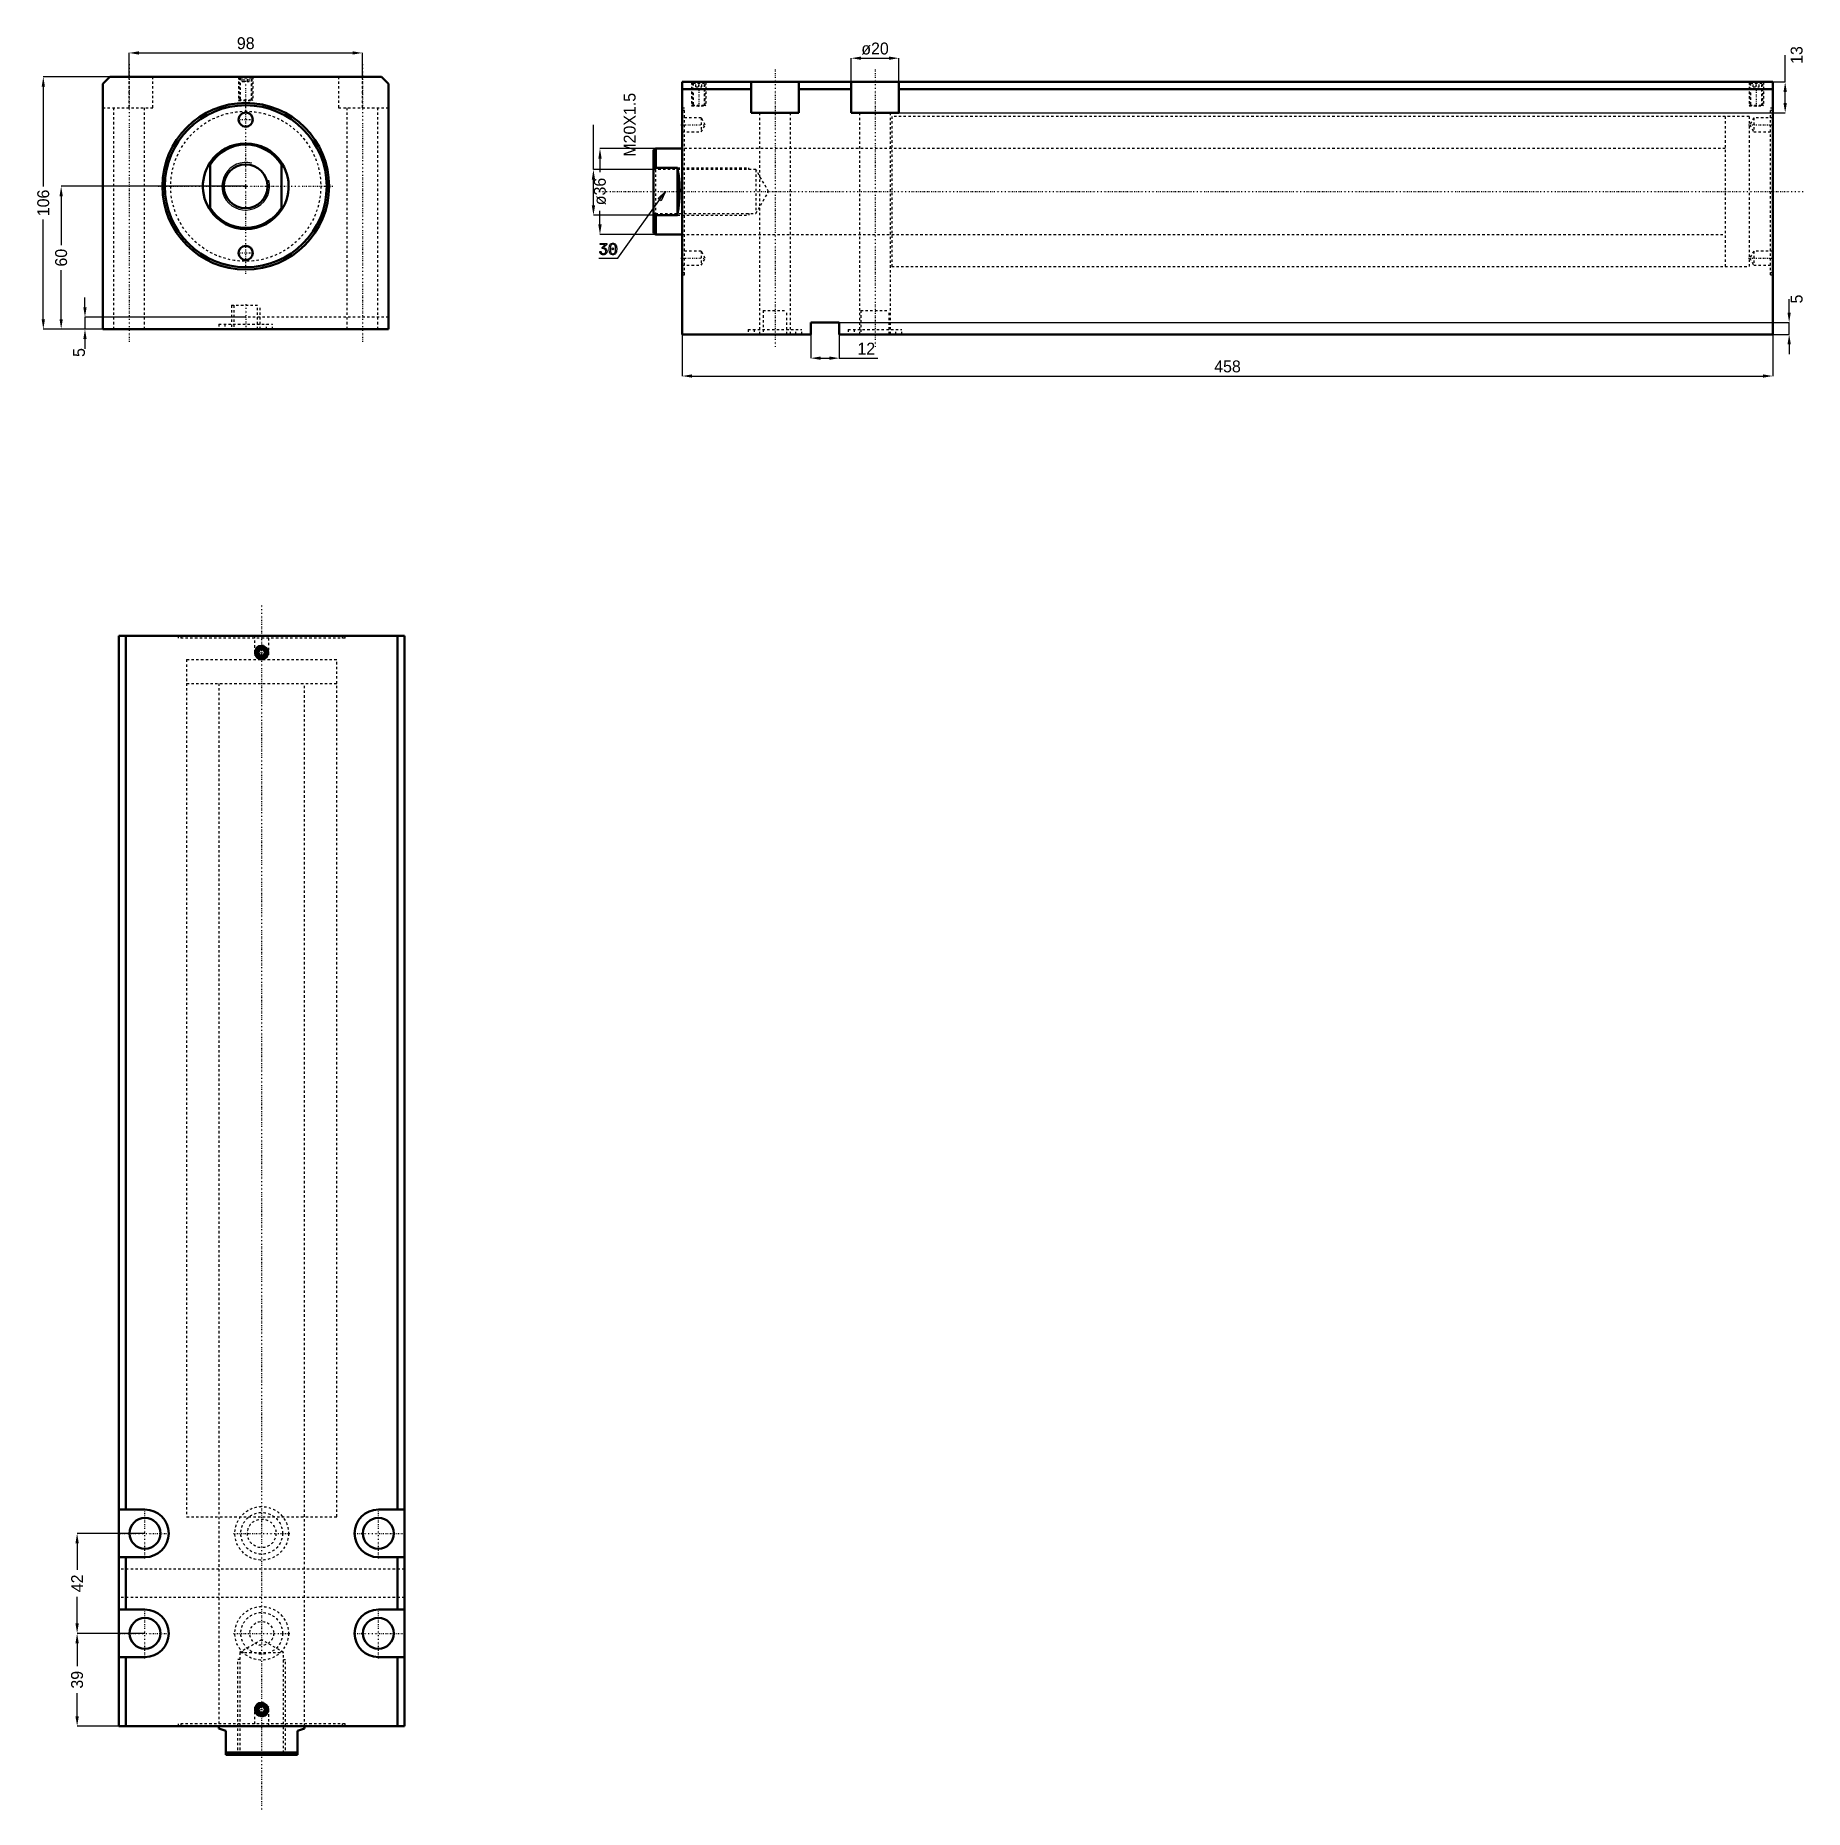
# Model space of a CAD drawing. Header units: millimetres. Extents: x -88 to 655, y -682 to 63.
import ezdxf

# ---------------------------------------------------------------- set-up
doc = ezdxf.new("R2010")
doc.units = ezdxf.units.MM
doc.linetypes.add('Center', pattern=[1.5, 0.45, -0.5, 0.05, -0.5])
doc.linetypes.add('Dashed', pattern=[2, 1, -1])
for name, color, linetype, lineweight in [('2d ConnectionPoints', 7, 'Continuous', 50), ('AM_0', 7, 'Continuous', 50), ('AM_5', 3, 'Continuous', 25), ('AM_7', 7, 'Center', 25), ('AM_9', 6, 'Dashed', 25)]:
    doc.layers.add(name, color=color, linetype=linetype, lineweight=lineweight)
doc.dimstyles.new('ISO-25', dxfattribs={"dimtxt": 2.5, "dimasz": 2.5, "dimexe": 1.25, "dimexo": 0.625, "dimtad": 1, "dimtxsty": 'Standard', "dimcen": 2.5, "dimadec": 0, "dimazin": 0, "dimtfac": 1, "dimtmove": 0, "dimatfit": 3, "dimfxl": 0, "dimarcsym": 0})

# ---------------------------------------------------------------- blocks, each defined once
blk = doc.blocks.new('1_JECX_MF_INLA_63_350_0_rod__0_in_JECX_MF_160_INLA_63_350_0__0')
at = {"layer": 'AM_0'}
for p, q in [((-15, -9.95), (-15, 9.95)), ((15, 9.95), (15, -9.95))]:
    blk.add_line(p, q, dxfattribs=at)
for points in [[(-15, 9.95), (-15.81, 8.6), (-16.5, 7.19), (-17.06, 5.73), (-17.5, 4.22), (-17.8, 2.68), (-17.97, 1.12), (-17.99, -0.45), (-17.89, -2.02), (-17.64, -3.57), (-17.26, -5.1), (-16.75, -6.58), (-16.12, -8.02), (-15.36, -9.39), (-15, -9.95)], [(15, -9.95), (15.81, -8.6), (16.5, -7.19), (17.06, -5.73), (17.5, -4.22), (17.8, -2.68), (17.97, -1.12), (17.99, 0.45), (17.89, 2.02), (17.64, 3.57), (17.26, 5.1), (16.75, 6.58), (16.12, 8.02), (15.36, 9.39), (15, 9.95)]]:
    blk.add_lwpolyline(points, dxfattribs=at)
blk.add_circle((0, 0), 9.19, dxfattribs=at)
for radius, start, end in [(18, 33.55731, 146.44269), (17.5, 31.00272, 148.99728), (17.5, 211.00272, 328.99728), (18, 213.55731, 326.44269)]:
    blk.add_arc((0, 0), radius, start, end, dxfattribs=at)
at = {"layer": 'AM_5'}
blk.add_arc((0, 0), 10, 75, 15, dxfattribs=at)
blk = doc.blocks.new('2_JECX_MF_EXLA_63_350_0_body__0_in_JECX_MF_160_INLA_63_350_0__0')
at = {"layer": 'AM_0'}
for p, q in [((-57, 46), (-60, 43)), ((57, 46), (-57, 46)), ((60, 43), (57, 46)), ((-60, 43), (-60, -60)), ((60, -60), (60, 43)), ((-60, -60), (60, -60))]:
    blk.add_line(p, q, dxfattribs=at)
for centre, radius in [((0, 0), 35), ((0, 0), 34), ((0, 28), 3), ((0, -28), 3)]:
    blk.add_circle(centre, radius, dxfattribs=at)
at = {"layer": 'AM_5', "linetype": 'Dashed'}
for p, q in [((-3, 46), (-3, 36)), ((3, 46), (3, 36))]:
    blk.add_line(p, q, dxfattribs=at)
at = {"layer": 'AM_7'}
for p, q in [((-49, 51.3), (-49, -65.3)), ((0, -36.75), (0, 46.5)), ((49, 51.3), (49, -65.3)), ((-3.15, 28), (3.15, 28)), ((-36.75, 0), (36.75, 0)), ((-3.15, -28), (3.15, -28)), ((0, -49.5), (0, -60.5))]:
    blk.add_line(p, q, dxfattribs=at)
at = {"layer": 'AM_9'}
for p, q in [((-49, 33), (-49, 46)), ((-39, 33), (-39, 46)), ((-3, 46), (-2.73, 45.73)), ((-2.73, 45.73), (-2.73, 36.27)), ((-2.73, 45.73), (2.73, 45.73)), ((-1.9, 46), (-2.4, 45.5)), ((-2.4, 45.5), (2.4, 45.5)), ((-2.4, 45.5), (-2.4, 36)), ((-1.44, 44), (-1.44, 46)), ((-0.72, 44), (-0.72, 46)), ((0.72, 44), (0.72, 46)), ((1.44, 44), (1.44, 46)), ((2.4, 45.5), (1.9, 46)), ((2.4, 36), (2.4, 45.5)), ((2.73, 45.73), (3, 46)), ((2.73, 36.27), (2.73, 45.73)), ((39, 46), (39, 33)), ((49, 33), (49, 46)), ((-1.44, 44), (1.44, 44)), ((-60, 33), (-39, 33)), ((-55.5, 33), (-55.5, -60)), ((-42.5, -60), (-42.5, 33)), ((-2.73, 36.27), (-3, 36)), ((-3, 36), (3, 36)), ((-2.73, 36.27), (2.73, 36.27)), ((3, 36), (2.73, 36.27)), ((39, 33), (60, 33)), ((42.5, 33), (42.5, -60)), ((55.5, -60), (55.5, 33)), ((-6, -50), (6, -50)), ((-6, -50), (-6, -60)), ((-5, -50), (-5, -60)), ((5, -60), (5, -50)), ((6, -60), (6, -50)), ((60, -55), (-60, -55)), ((-11.25, -57.9), (11.25, -57.9)), ((-11.25, -57.9), (-11.25, -60)), ((-8.75, -57.9), (-8.75, -60)), ((8.75, -60), (8.75, -57.9)), ((11.25, -60), (11.25, -57.9))]:
    blk.add_line(p, q, dxfattribs=at)
blk.add_circle((0, 0), 31.5, dxfattribs=at)
blk = doc.blocks.new('*D3')
at = {"layer": 'AM_5', "color": 0, "lineweight": -2}
for p, q in [((-49, 46), (-49, 56)), ((-44.83, 56), (44.83, 56)), ((49, 46), (49, 56))]:
    blk.add_line(p, q, dxfattribs=at)
at = {"layer": 'AM_5', "color": 0}
for points in [[(-44.83, 56.69), (-44.83, 55.31), (-49, 56)], [(44.83, 55.31), (44.83, 56.69), (49, 56)]]:
    blk.add_solid(points, dxfattribs=at)
at = {"layer": 'Defpoints', "color": 0}
for p in [(49, 56), (-49, 46), (49, 46)]:
    blk.add_point(p, dxfattribs=at)
at = {"layer": 'AM_5', "color": 0, "insert": (0, 60.05), "char_height": 5, "attachment_point": 5}
blk.add_mtext('98', dxfattribs=at)
blk = doc.blocks.new('*D4')
at = {"layer": 'AM_5', "color": 0, "lineweight": -2}
for p, q in [((-57, 46), (-85, 46)), ((-85, 41.83), (-85, -0.03)), ((-85, -55.83), (-85, -13.97)), ((-60, -60), (-85, -60))]:
    blk.add_line(p, q, dxfattribs=at)
at = {"layer": 'AM_5', "color": 0}
for points in [[(-84.31, 41.83), (-85.69, 41.83), (-85, 46)], [(-85.69, -55.83), (-84.31, -55.83), (-85, -60)]]:
    blk.add_solid(points, dxfattribs=at)
at = {"layer": 'Defpoints', "color": 0}
for p in [(-57, 46), (-85, -60), (-60, -60)]:
    blk.add_point(p, dxfattribs=at)
at = {"layer": 'AM_5', "color": 0, "insert": (-85, -7), "char_height": 5, "attachment_point": 5, "rotation": 90}
blk.add_mtext('106', dxfattribs=at)
blk = doc.blocks.new('*D5')
at = {"layer": 'AM_5', "color": 0, "lineweight": -2}
for p, q in [((0, 0), (-77.5, 0)), ((-77.5, -4.17), (-77.5, -24.69)), ((-77.5, -55.83), (-77.5, -35.31)), ((-60, -60), (-77.5, -60))]:
    blk.add_line(p, q, dxfattribs=at)
at = {"layer": 'AM_5', "color": 0}
for points in [[(-76.81, -4.17), (-78.19, -4.17), (-77.5, 0)], [(-78.19, -55.83), (-76.81, -55.83), (-77.5, -60)]]:
    blk.add_solid(points, dxfattribs=at)
at = {"layer": 'Defpoints', "color": 0}
for p in [(0, 0), (-77.5, -60), (-60, -60)]:
    blk.add_point(p, dxfattribs=at)
at = {"layer": 'AM_5', "color": 0, "insert": (-77.5, -30), "char_height": 5, "attachment_point": 5, "rotation": 90}
blk.add_mtext('60', dxfattribs=at)
blk = doc.blocks.new('*D6')
at = {"layer": 'AM_5', "color": 0, "lineweight": -2}
for p, q in [((-67.5, -50.83), (-67.5, -46.67)), ((0, -55), (-67.5, -55)), ((-67.5, -55), (-67.5, -60)), ((-60, -60), (-67.5, -60)), ((-67.5, -64.17), (-67.5, -68.33))]:
    blk.add_line(p, q, dxfattribs=at)
at = {"layer": 'AM_5', "color": 0}
for points in [[(-68.19, -50.83), (-66.81, -50.83), (-67.5, -55)], [(-66.81, -64.17), (-68.19, -64.17), (-67.5, -60)]]:
    blk.add_solid(points, dxfattribs=at)
at = {"layer": 'Defpoints', "color": 0}
for p in [(0, -55), (-67.5, -60), (-60, -60)]:
    blk.add_point(p, dxfattribs=at)
at = {"layer": 'AM_5', "color": 0, "insert": (-70, -69.83), "char_height": 5, "attachment_point": 5, "rotation": 90}
blk.add_mtext('5', dxfattribs=at)
blk = doc.blocks.new('1_JECX_MF_INLA_63_350_0_rod__0_in_JECX_MF_160_INLA_63_350_0__4')
at = {"layer": 'AM_0'}
for p, q in [((-18, 0), (-18, -1.03)), ((18, -1.03), (18, 0)), ((-15, -2), (-18, -1.03)), ((-15, -12), (-15, -2)), ((18, -1.03), (15, -2)), ((15, -2), (15, -12)), ((-15, -11), (15, -11)), ((-15, -12), (15, -12))]:
    blk.add_line(p, q, dxfattribs=at)
at = {"layer": 'AM_5', "linetype": 'Dashed'}
for p, q in [((-10, -12), (-10, 28)), ((-9.19, 28), (-10, 28)), ((9.19, 28), (10, 28)), ((10, -12), (10, 28))]:
    blk.add_line(p, q, dxfattribs=at)
at = {"layer": 'AM_7'}
blk.add_line((0, -35), (0, 471), dxfattribs=at)
at = {"layer": 'AM_9'}
for p, q in [((-31.5, 448), (31.5, 448)), ((-31.5, 448), (-31.5, 438)), ((31.5, 438), (31.5, 448)), ((-31.5, 438), (31.5, 438)), ((-18, 438), (-18, 0)), ((18, 0), (18, 438)), ((0, 36.3), (-9.19, 31)), ((-9.19, 31), (9.19, 31)), ((-9.19, 31), (-9.19, -11.19)), ((9.19, 31), (0, 36.3)), ((9.19, -11.19), (9.19, 31)), ((-9.19, -11.19), (-10, -12)), ((-9.19, -11.19), (9.19, -11.19)), ((10, -12), (9.19, -11.19))]:
    blk.add_line(p, q, dxfattribs=at)
blk = doc.blocks.new('2_JECX_MF_EXLA_63_350_0_body__0_in_JECX_MF_160_INLA_63_350_0__4')
at = {"layer": 'AM_0'}
for p, q in [((60, 458), (-60, 458)), ((-60, 458), (-60, 0)), ((-57, 458), (-57, 91)), ((57, 458), (57, 91)), ((60, 458), (60, 0)), ((-0.72, 452.25), (-1.44, 451)), ((-1.44, 451), (-0.72, 449.75)), ((0.72, 452.25), (-0.72, 452.25)), ((-0.72, 449.75), (0.72, 449.75)), ((1.44, 451), (0.72, 452.25)), ((0.72, 449.75), (1.44, 451)), ((-49, 91), (-60, 91)), ((60, 91), (49, 91)), ((-60, 71), (-49, 71)), ((-57, 71), (-57, 49)), ((49, 71), (60, 71)), ((57, 71), (57, 49)), ((-49, 49), (-60, 49)), ((60, 49), (49, 49)), ((-60, 29), (-49, 29)), ((-57, 29), (-57, 0)), ((49, 29), (60, 29)), ((57, 29), (57, 0)), ((-0.72, 8.25), (-1.44, 7)), ((0.72, 8.25), (-0.72, 8.25)), ((1.44, 7), (0.72, 8.25)), ((60, 0), (-60, 0)), ((-1.44, 7), (-0.72, 5.75)), ((-0.72, 5.75), (0.72, 5.75)), ((0.72, 5.75), (1.44, 7))]:
    blk.add_line(p, q, dxfattribs=at)
for centre, radius in [((0, 451), 2.73), ((0, 451), 2.4), ((0, 451), 1.9), ((-49, 81), 6.5), ((49, 81), 6.5), ((-49, 39), 6.5), ((49, 39), 6.5), ((0, 7), 2.73), ((0, 7), 2.4), ((0, 7), 1.9)]:
    blk.add_circle(centre, radius, dxfattribs=at)
for centre, start, end in [((-49, 81), 270, 90), ((49, 81), 90, 270), ((-49, 39), 270, 90), ((49, 39), 90, 270)]:
    blk.add_arc(centre, 10, start, end, dxfattribs=at)
at = {"layer": 'AM_5'}
for centre in [(0, 451), (0, 7)]:
    blk.add_arc(centre, 3, 75, 15, dxfattribs=at)
at = {"layer": 'AM_7'}
for p, q in [((-3.15, 451), (3.15, 451)), ((-49, 70.5), (-49, 91.5)), ((49, 70.5), (49, 91.5)), ((-59.5, 81), (-38.5, 81)), ((-11.81, 81), (11.81, 81)), ((38.5, 81), (59.5, 81)), ((-49, 28.5), (-49, 49.5)), ((49, 28.5), (49, 49.5)), ((-59.5, 39), (-38.5, 39)), ((-11.81, 39), (11.81, 39)), ((38.5, 39), (59.5, 39)), ((-3.15, 7), (3.15, 7))]:
    blk.add_line(p, q, dxfattribs=at)
at = {"layer": 'AM_9'}
for p, q in [((-35, 458), (-35, 457)), ((35, 457), (-35, 457)), ((-34, 458), (-34, 457)), ((-3, 458), (-3, 450)), ((3, 450), (3, 458)), ((34, 457), (34, 458)), ((35, 457), (35, 458)), ((-31.5, 448), (31.5, 448)), ((-31.5, 448), (-31.5, 88)), ((-3, 450), (0, 448.27)), ((-3, 450), (3, 450)), ((0, 448.27), (3, 450)), ((31.5, 88), (31.5, 448)), ((-31.5, 88), (31.5, 88)), ((-18, 88), (-18, 0)), ((18, 0), (18, 88)), ((60, 66), (-60, 66)), ((60, 54), (-60, 54)), ((0, 9.73), (-3, 8)), ((-3, 8), (3, 8)), ((-3, 8), (-3, 0)), ((3, 8), (0, 9.73)), ((3, 0), (3, 8)), ((35, 1), (-35, 1)), ((-35, 1), (-35, 0)), ((-34, 1), (-34, 0)), ((34, 0), (34, 1)), ((35, 0), (35, 1))]:
    blk.add_line(p, q, dxfattribs=at)
for centre, radius in [((0, 81), 11.25), ((0, 81), 8.75), ((0, 81), 6), ((0, 39), 11.25), ((0, 39), 8.75), ((0, 39), 5)]:
    blk.add_circle(centre, radius, dxfattribs=at)
blk = doc.blocks.new('*D12')
at = {"layer": 'AM_5', "color": 0, "lineweight": -2}
for p, q in [((-42.3, -565.82), (-70.8, -565.82)), ((-70.8, -569.99), (-70.8, -581.15)), ((-70.8, -603.65), (-70.8, -592.49)), ((-42.3, -607.82), (-70.8, -607.82))]:
    blk.add_line(p, q, dxfattribs=at)
at = {"layer": 'AM_5', "color": 0}
for points in [[(-71.5, -569.99), (-70.11, -569.99), (-70.8, -565.82)], [(-71.5, -603.65), (-70.11, -603.65), (-70.8, -607.82)]]:
    blk.add_solid(points, dxfattribs=at)
at = {"layer": 'Defpoints', "color": 0}
for p in [(-70.8, -565.82), (-42.3, -565.82), (-42.3, -607.82)]:
    blk.add_point(p, dxfattribs=at)
at = {"layer": 'AM_5', "color": 0, "insert": (-70.8, -586.82), "char_height": 5, "attachment_point": 5, "rotation": 90}
blk.add_mtext('42', dxfattribs=at)
blk = doc.blocks.new('*D13')
at = {"layer": 'AM_5', "color": 0, "lineweight": -2}
for p, q in [((-42.3, -607.82), (-70.8, -607.82)), ((-70.8, -611.99), (-70.8, -621.65)), ((-70.8, -642.65), (-70.8, -632.99)), ((-53.3, -646.82), (-70.8, -646.82))]:
    blk.add_line(p, q, dxfattribs=at)
at = {"layer": 'AM_5', "color": 0}
for points in [[(-71.5, -611.99), (-70.11, -611.99), (-70.8, -607.82)], [(-71.5, -642.65), (-70.11, -642.65), (-70.8, -646.82)]]:
    blk.add_solid(points, dxfattribs=at)
at = {"layer": 'Defpoints', "color": 0}
for p in [(-42.3, -607.82), (-70.8, -646.82), (-53.3, -646.82)]:
    blk.add_point(p, dxfattribs=at)
at = {"layer": 'AM_5', "color": 0, "insert": (-70.8, -627.32), "char_height": 5, "attachment_point": 5, "rotation": 90}
blk.add_mtext('39', dxfattribs=at)
blk = doc.blocks.new('1_JECX_MF_INLA_63_350_0_rod__0_in_JECX_MF_160_INLA_63_350_0__2')
at = {"layer": 'AM_0'}
for p, q in [((-11, 18), (-12, 17.5)), ((-12, 17.5), (-12, -17.5)), ((0, 18), (-11, 18)), ((-11, 18), (-11, 9.95)), ((-11, 9.95), (-12, 9.01)), ((-2, 9.95), (-11, 9.95)), ((-2, 9.95), (-2, -9.95)), ((-12, -9.01), (-11, -9.95)), ((-11, -9.95), (-2, -9.95)), ((-11, -9.95), (-11, -18)), ((-12, -17.5), (-11, -18)), ((-11, -18), (0, -18))]:
    blk.add_line(p, q, dxfattribs=at)
blk.add_lwpolyline([(-2, -9.95), (-1.74, -8.6), (-1.51, -7.19), (-1.33, -5.73), (-1.19, -4.22), (-1.09, -2.68), (-1.04, -1.12), (-1.03, 0.45), (-1.06, 2.02), (-1.14, 3.57), (-1.26, 5.1), (-1.43, 6.58), (-1.64, 8.02), (-1.88, 9.39), (-2, 9.95)], dxfattribs=at)
at = {"layer": 'AM_5', "linetype": 'Dashed'}
for p, q in [((-12, 10), (28, 10)), ((28, 9.19), (28, 10)), ((-12, -10), (28, -10)), ((28, -9.19), (28, -10))]:
    blk.add_line(p, q, dxfattribs=at)
at = {"layer": 'AM_7'}
blk.add_line((-35, 0), (471, 0), dxfattribs=at)
at = {"layer": 'AM_9'}
for p, q in [((448, 31.5), (438, 31.5)), ((438, 31.5), (438, -31.5)), ((448, 31.5), (448, -31.5)), ((438, 18), (0, 18)), ((-11.19, 9.19), (-12, 10)), ((31, 9.19), (-11.19, 9.19)), ((-11.19, 9.19), (-11.19, -9.19)), ((36.3, 0), (31, 9.19)), ((31, 9.19), (31, -9.19)), ((31, -9.19), (36.3, 0)), ((-12, -10), (-11.19, -9.19)), ((-11.19, -9.19), (31, -9.19)), ((0, -18), (438, -18)), ((438, -31.5), (448, -31.5))]:
    blk.add_line(p, q, dxfattribs=at)
blk = doc.blocks.new('2_JECX_MF_EXLA_63_350_0_body__0_in_JECX_MF_160_INLA_63_350_0__2')
at = {"layer": 'AM_0'}
for p, q in [((0, -60), (0, 46)), ((458, 46), (0, 46)), ((29, 33), (29, 46)), ((49, 33), (49, 46)), ((71, 33), (71, 46)), ((91, 33), (91, 46)), ((458, -60), (458, 46)), ((29, 43), (0, 43)), ((71, 43), (49, 43)), ((458, 43), (91, 43)), ((29, 33), (49, 33)), ((71, 33), (91, 33)), ((66, -55), (54, -55)), ((54, -55), (54, -60)), ((66, -60), (66, -55)), ((54, -60), (0, -60)), ((458, -60), (66, -60))]:
    blk.add_line(p, q, dxfattribs=at)
at = {"layer": 'AM_5', "linetype": 'Dashed'}
for p, q in [((4, 46), (4, 36)), ((10, 46), (10, 36)), ((448, 46), (448, 36)), ((454, 46), (454, 36))]:
    blk.add_line(p, q, dxfattribs=at)
at = {"layer": 'AM_7'}
for p, q in [((7, 46.5), (7, 35.5)), ((39, 51.3), (39, -65.3)), ((81, 51.3), (81, -65.3)), ((451, 46.5), (451, 35.5)), ((-0.49, 28), (10.22, 28)), ((447.78, 28), (458.49, 28)), ((-0.49, -28), (10.22, -28)), ((447.78, -28), (458.49, -28))]:
    blk.add_line(p, q, dxfattribs=at)
at = {"layer": 'AM_9'}
for p, q in [((4, 46), (4.27, 45.73)), ((4.27, 45.73), (4.27, 36.27)), ((4.27, 45.73), (9.73, 45.73)), ((5.1, 46), (4.6, 45.5)), ((4.6, 45.5), (9.4, 45.5)), ((4.6, 45.5), (4.6, 36)), ((5.75, 44), (5.75, 46)), ((7, 44), (7, 46)), ((8.25, 44), (8.25, 46)), ((9.4, 45.5), (8.9, 46)), ((9.4, 36), (9.4, 45.5)), ((9.73, 45.73), (10, 46)), ((9.73, 36.27), (9.73, 45.73)), ((448, 46), (448.27, 45.73)), ((448.27, 45.73), (448.27, 36.27)), ((448.27, 45.73), (453.73, 45.73)), ((449.1, 46), (448.6, 45.5)), ((448.6, 45.5), (453.4, 45.5)), ((448.6, 45.5), (448.6, 36)), ((449.75, 44), (449.75, 46)), ((451, 44), (451, 46)), ((452.25, 44), (452.25, 46)), ((453.4, 45.5), (452.9, 46)), ((453.4, 36), (453.4, 45.5)), ((453.73, 45.73), (454, 46)), ((453.73, 36.27), (453.73, 45.73)), ((5.75, 44), (8.25, 44)), ((449.75, 44), (452.25, 44)), ((1, 35), (0, 35)), ((1, 34), (0, 34)), ((8, 31), (0, 31)), ((1, -35), (1, 35)), ((4.27, 36.27), (4, 36)), ((4, 36), (10, 36)), ((4.27, 36.27), (9.73, 36.27)), ((9.73, 28), (8, 31)), ((8, 31), (8, 25)), ((10, 36), (9.73, 36.27)), ((32.5, 33), (32.5, -60)), ((45.5, -60), (45.5, 33)), ((74.5, 33), (74.5, -60)), ((87.5, -60), (87.5, 33)), ((448, 31.5), (88, 31.5)), ((88, 31.5), (88, -31.5)), ((448.27, 36.27), (448, 36)), ((448, 36), (454, 36)), ((448, 31.5), (448, -31.5)), ((448.27, 36.27), (453.73, 36.27)), ((450, 31), (448.27, 28)), ((458, 31), (450, 31)), ((450, 31), (450, 25)), ((454, 36), (453.73, 36.27)), ((457, -35), (457, 35)), ((458, 35), (457, 35)), ((458, 34), (457, 34)), ((0, 25), (8, 25)), ((8, 25), (9.73, 28)), ((448.27, 28), (450, 25)), ((450, 25), (458, 25)), ((88, 18), (0, 18)), ((0, -18), (88, -18)), ((8, -25), (0, -25)), ((9.73, -28), (8, -25)), ((8, -25), (8, -31)), ((8, -31), (9.73, -28)), ((450, -25), (448.27, -28)), ((448.27, -28), (450, -31)), ((458, -25), (450, -25)), ((450, -25), (450, -31)), ((0, -31), (8, -31)), ((0, -34), (1, -34)), ((0, -35), (1, -35)), ((88, -31.5), (448, -31.5)), ((450, -31), (458, -31)), ((457, -34), (458, -34)), ((457, -35), (458, -35)), ((34, -50), (44, -50)), ((34, -50), (34, -60)), ((44, -60), (44, -50)), ((75, -50), (87, -50)), ((75, -50), (75, -60)), ((87, -60), (87, -50)), ((27.75, -57.9), (50.25, -57.9)), ((27.75, -57.9), (27.75, -60)), ((30.25, -57.9), (30.25, -60)), ((47.75, -60), (47.75, -57.9)), ((50.25, -60), (50.25, -57.9)), ((69.75, -57.9), (92.25, -57.9)), ((69.75, -57.9), (69.75, -60)), ((72.25, -57.9), (72.25, -60)), ((89.75, -60), (89.75, -57.9)), ((92.25, -60), (92.25, -57.9))]:
    blk.add_line(p, q, dxfattribs=at)
blk = doc.blocks.new('*D24')
at = {"layer": 'AM_5', "color": 0, "lineweight": -2}
for p, q in [((254.24, 43.8), (254.24, 53.8)), ((258.41, 53.8), (270.07, 53.8)), ((274.24, 43.8), (274.24, 53.8))]:
    blk.add_line(p, q, dxfattribs=at)
at = {"layer": 'AM_5', "color": 0}
for points in [[(258.41, 54.49), (258.41, 53.1), (254.24, 53.8)], [(270.07, 54.49), (270.07, 53.1), (274.24, 53.8)]]:
    blk.add_solid(points, dxfattribs=at)
at = {"layer": 'Defpoints', "color": 0}
for p in [(274.24, 53.8), (254.24, 43.8), (274.24, 43.8)]:
    blk.add_point(p, dxfattribs=at)
at = {"layer": 'AM_5', "color": 0, "insert": (264.24, 57.8), "char_height": 5, "attachment_point": 5}
blk.add_mtext('ø20', dxfattribs=at)
blk = doc.blocks.new('*D25')
at = {"layer": 'AM_5', "color": 0, "lineweight": -2}
for p, q in [((646.41, 43.8), (646.41, 55.13)), ((274.24, 43.8), (646.41, 43.8)), ((646.41, 34.96), (646.41, 39.63)), ((274.24, 30.8), (646.41, 30.8))]:
    blk.add_line(p, q, dxfattribs=at)
at = {"layer": 'AM_5', "color": 0}
for points in [[(645.71, 39.63), (647.1, 39.63), (646.41, 43.8)], [(645.71, 34.96), (647.1, 34.96), (646.41, 30.8)]]:
    blk.add_solid(points, dxfattribs=at)
at = {"layer": 'Defpoints', "color": 0}
for p in [(274.24, 43.8), (646.41, 43.8), (274.24, 30.8)]:
    blk.add_point(p, dxfattribs=at)
at = {"layer": 'AM_5', "color": 0, "insert": (651.24, 55.13), "char_height": 5, "attachment_point": 5, "rotation": 90}
blk.add_mtext('13', dxfattribs=at)
blk = doc.blocks.new('*D26')
at = {"layer": 'AM_5', "color": 0, "lineweight": -2}
for p, q in [((183.24, -62.2), (183.24, -79.7)), ((641.24, -62.2), (641.24, -79.7)), ((187.41, -79.7), (637.07, -79.7))]:
    blk.add_line(p, q, dxfattribs=at)
at = {"layer": 'AM_5', "color": 0}
for points in [[(187.41, -79.01), (187.41, -80.4), (183.24, -79.7)], [(637.07, -79.01), (637.07, -80.4), (641.24, -79.7)]]:
    blk.add_solid(points, dxfattribs=at)
at = {"layer": 'Defpoints', "color": 0}
for p in [(183.24, -62.2), (641.24, -62.2), (641.24, -79.7)]:
    blk.add_point(p, dxfattribs=at)
at = {"layer": 'AM_5', "color": 0, "insert": (412.24, -75.7), "char_height": 5, "attachment_point": 5}
blk.add_mtext('458', dxfattribs=at)
blk = doc.blocks.new('*D27')
at = {"layer": 'AM_5', "color": 0, "lineweight": -2}
for p, q in [((172.24, 15.8), (148.74, 15.8)), ((148.74, 11.63), (148.74, 5.96)), ((148.74, -16.04), (148.74, -10.37)), ((172.24, -20.2), (148.74, -20.2))]:
    blk.add_line(p, q, dxfattribs=at)
at = {"layer": 'AM_5', "color": 0}
for points in [[(148.05, 11.63), (149.44, 11.63), (148.74, 15.8)], [(148.05, -16.04), (149.44, -16.04), (148.74, -20.2)]]:
    blk.add_solid(points, dxfattribs=at)
at = {"layer": 'Defpoints', "color": 0}
for p in [(148.74, 15.8), (172.24, 15.8), (172.24, -20.2)]:
    blk.add_point(p, dxfattribs=at)
at = {"layer": 'AM_5', "color": 0, "insert": (148.74, -2.2), "char_height": 5, "attachment_point": 5, "rotation": 90}
blk.add_mtext('ø36', dxfattribs=at)
blk = doc.blocks.new('*D28')
at = {"layer": 'AM_5', "color": 0, "lineweight": -2}
for p, q in [((237.24, -57.2), (237.24, -72.2)), ((249.24, -62.2), (249.24, -72.2)), ((241.41, -72.2), (245.07, -72.2)), ((249.24, -72.2), (265.41, -72.2))]:
    blk.add_line(p, q, dxfattribs=at)
at = {"layer": 'AM_5', "color": 0}
for points in [[(241.41, -71.51), (241.41, -72.9), (237.24, -72.2)], [(245.07, -71.51), (245.07, -72.9), (249.24, -72.2)]]:
    blk.add_solid(points, dxfattribs=at)
at = {"layer": 'Defpoints', "color": 0}
for p in [(237.24, -57.2), (249.24, -62.2), (249.24, -72.2)]:
    blk.add_point(p, dxfattribs=at)
at = {"layer": 'AM_5', "color": 0, "insert": (260.57, -68.2), "char_height": 5, "attachment_point": 5}
blk.add_mtext('12', dxfattribs=at)
blk = doc.blocks.new('*D29')
at = {"layer": 'AM_5', "color": 0, "lineweight": -2}
for p, q in [((648.07, -53.04), (648.07, -47.37)), ((237.24, -57.2), (648.07, -57.2)), ((648.07, -62.2), (648.07, -57.2)), ((249.24, -62.2), (648.07, -62.2)), ((648.07, -66.37), (648.07, -70.54))]:
    blk.add_line(p, q, dxfattribs=at)
at = {"layer": 'AM_5', "color": 0}
for points in [[(647.38, -53.04), (648.77, -53.04), (648.07, -57.2)], [(647.38, -66.37), (648.77, -66.37), (648.07, -62.2)]]:
    blk.add_solid(points, dxfattribs=at)
at = {"layer": 'Defpoints', "color": 0}
for p in [(237.24, -57.2), (249.24, -62.2), (648.07, -62.2)]:
    blk.add_point(p, dxfattribs=at)
at = {"layer": 'AM_5', "color": 0, "insert": (651.24, -47.37), "char_height": 5, "attachment_point": 5, "rotation": 90}
blk.add_mtext('5', dxfattribs=at)
blk = doc.blocks.new('*D30')
at = {"layer": 'AM_5', "color": 0, "lineweight": -2}
for p, q in [((145.99, 6.99), (145.99, 25.82)), ((172.05, 6.99), (145.99, 6.99)), ((145.99, -8.04), (145.99, 2.82)), ((171.24, -12.2), (145.99, -12.2))]:
    blk.add_line(p, q, dxfattribs=at)
at = {"layer": 'AM_5', "color": 0}
for points in [[(145.3, 2.82), (146.69, 2.82), (145.99, 6.99)], [(145.3, -8.04), (146.69, -8.04), (145.99, -12.2)]]:
    blk.add_solid(points, dxfattribs=at)
at = {"layer": 'Defpoints', "color": 0}
for p in [(172.05, 6.99), (145.99, -12.2), (171.24, -12.2)]:
    blk.add_point(p, dxfattribs=at)
at = {"layer": 'AM_5', "color": 0, "insert": (161.24, 25.82), "char_height": 5, "attachment_point": 5, "rotation": 90}
blk.add_mtext('M20X1.5', dxfattribs=at)

msp = doc.modelspace()

# ---------------------------------------------------------------- linework, layer by layer
at = {"layer": '2d ConnectionPoints'}
for p in [(0, 0), (183.241, -2.202), (6.695, -646.819)]:
    msp.add_point(p, dxfattribs=at)
at = {"layer": 'AM_5'}
for p, q in [((156.241, -30.202), (176.241, -2.202)), ((148.241, -30.202), (156.241, -30.202))]:
    msp.add_line(p, q, dxfattribs=at)
for points in [[(176.241, -2.202), (174.497, -6.077), (173.141, -5.108), (176.241, -2.202)], [(149.173, -27.395), (149.173, -27.395), (149.179, -27.506), (149.208, -27.66), (149.208, -27.66), (149.262, -27.802), (149.312, -27.889), (149.312, -27.889), (149.37, -27.97), (149.473, -28.076), (149.473, -28.076), (149.592, -28.165), (149.68, -28.214), (149.68, -28.214), (149.774, -28.255), (149.919, -28.3), (149.919, -28.3), (150.07, -28.324), (150.174, -28.328), (150.174, -28.328), (150.285, -28.324), (150.445, -28.299), (150.445, -28.299), (150.599, -28.254), (150.698, -28.213), (150.698, -28.213), (150.791, -28.163), (150.917, -28.073), (150.917, -28.073), (151.025, -27.966), (151.088, -27.885), (151.088, -27.885), (151.14, -27.797), (151.197, -27.656), (151.197, -27.656), (151.228, -27.503), (151.234, -27.395), (151.234, -27.395), (151.226, -27.242), (151.183, -27.029), (151.183, -27.029), (151.103, -26.839), (151.029, -26.724), (151.029, -26.724), (150.941, -26.62), (150.787, -26.484), (150.787, -26.484), (150.605, -26.372), (150.469, -26.312), (150.469, -26.312), (150.322, -26.262), (150.089, -26.208), (150.089, -26.208), (149.838, -26.179), (149.661, -26.173), (149.661, -25.718), (150.98, -24.425), (148.777, -24.425), (148.777, -23.989), (151.598, -23.989), (151.598, -24.444), (150.249, -25.777), (150.249, -25.777), (150.543, -25.845), (150.918, -25.992), (150.918, -25.992), (151.213, -26.193), (151.366, -26.357), (151.366, -26.357), (151.487, -26.539), (151.618, -26.837), (151.618, -26.837), (151.688, -27.162), (151.702, -27.395), (151.702, -27.395), (151.693, -27.564), (151.645, -27.798), (151.645, -27.798), (151.556, -28.011), (151.474, -28.141), (151.474, -28.141), (151.378, -28.261), (151.214, -28.416), (151.214, -28.416), (151.026, -28.544), (150.888, -28.614), (150.888, -28.614), (150.743, -28.671), (150.52, -28.734), (150.52, -28.734), (150.291, -28.767), (150.135, -28.773), (150.135, -28.773), (149.984, -28.767), (149.764, -28.734), (149.764, -28.734), (149.554, -28.673), (149.419, -28.616), (149.419, -28.616), (149.291, -28.547), (149.118, -28.42), (149.118, -28.42), (148.969, -28.265), (148.883, -28.146), (148.883, -28.146), (148.809, -28.016), (148.73, -27.802), (148.73, -27.802), (148.688, -27.566), (148.679, -27.395), (149.173, -27.395)], [(154.187, -28.767), (154.187, -28.767), (153.942, -28.755), (153.619, -28.692), (153.619, -28.692), (153.351, -28.576), (153.203, -28.468), (153.203, -28.468), (153.075, -28.339), (152.917, -28.113), (152.917, -28.113), (152.799, -27.847), (152.743, -27.647), (152.743, -27.647), (152.7, -27.428), (152.654, -27.057), (152.654, -27.057), (152.629, -26.637), (152.624, -26.329), (152.624, -26.329), (152.629, -26.029), (152.654, -25.618), (152.654, -25.618), (152.701, -25.253), (152.744, -25.036), (152.744, -25.036), (152.801, -24.838), (152.92, -24.574), (152.92, -24.574), (153.079, -24.349), (153.208, -24.222), (153.208, -24.222), (153.356, -24.115), (153.624, -23.999), (153.624, -23.999), (153.944, -23.936), (154.187, -23.924), (154.187, -23.924), (154.432, -23.936), (154.753, -23.999), (154.753, -23.999), (155.021, -24.115), (155.171, -24.222), (155.171, -24.222), (155.299, -24.349), (155.458, -24.574), (155.458, -24.574), (155.578, -24.837), (155.635, -25.034), (155.635, -25.034), (155.679, -25.251), (155.727, -25.616), (155.727, -25.616), (155.752, -26.028), (155.757, -26.329), (155.757, -26.329), (155.752, -26.632), (155.725, -27.048), (155.725, -27.048), (155.676, -27.418), (155.63, -27.639), (155.63, -27.639), (155.571, -27.841), (155.449, -28.109), (155.449, -28.109), (155.288, -28.337), (155.159, -28.466), (155.159, -28.466), (155.01, -28.574), (154.744, -28.692), (154.744, -28.692), (154.427, -28.755), (154.187, -28.767)], [(154.187, -28.338), (154.187, -28.338), (154.359, -28.327), (154.584, -28.273), (154.584, -28.273), (154.773, -28.171), (154.878, -28.078), (154.878, -28.078), (154.969, -27.967), (155.08, -27.775), (155.08, -27.775), (155.164, -27.552), (155.203, -27.386), (155.203, -27.386), (155.233, -27.205), (155.265, -26.905), (155.265, -26.905), (155.283, -26.571), (155.286, -26.329), (155.286, -26.329), (155.283, -26.073), (155.268, -25.727), (155.268, -25.727), (155.239, -25.427), (155.213, -25.252), (155.213, -25.252), (155.177, -25.094), (155.098, -24.884), (155.098, -24.884), (154.99, -24.703), (154.901, -24.6), (154.901, -24.6), (154.796, -24.514), (154.603, -24.42), (154.603, -24.42), (154.368, -24.37), (154.187, -24.36), (154.187, -24.36), (154.008, -24.37), (153.775, -24.42), (153.775, -24.42), (153.583, -24.514), (153.479, -24.6), (153.479, -24.6), (153.391, -24.703), (153.283, -24.884), (153.283, -24.884), (153.204, -25.094), (153.169, -25.252), (153.169, -25.252), (153.142, -25.427), (153.114, -25.727), (153.114, -25.727), (153.098, -26.073), (153.095, -26.329), (153.095, -26.329), (153.099, -26.574), (153.115, -26.91), (153.115, -26.91), (153.146, -27.209), (153.175, -27.389), (153.175, -27.389), (153.213, -27.554), (153.295, -27.776), (153.295, -27.776), (153.405, -27.967), (153.495, -28.078), (153.495, -28.078), (153.6, -28.171), (153.788, -28.273), (153.788, -28.273), (154.015, -28.327), (154.187, -28.338)], [(153.752, -26.329), (154.187, -25.842), (154.623, -26.329), (154.187, -26.771), (153.752, -26.329)]]:
    msp.add_lwpolyline(points, dxfattribs=at)

# ---------------------------------------------------------------- block references
for name, p in [('2_JECX_MF_EXLA_63_350_0_body__0_in_JECX_MF_160_INLA_63_350_0__0', (0, 0)), ('2_JECX_MF_EXLA_63_350_0_body__0_in_JECX_MF_160_INLA_63_350_0__2', (183.241, -2.202)), ('1_JECX_MF_INLA_63_350_0_rod__0_in_JECX_MF_160_INLA_63_350_0__2', (183.241, -2.202)), ('1_JECX_MF_INLA_63_350_0_rod__0_in_JECX_MF_160_INLA_63_350_0__0', (0, 0)), ('1_JECX_MF_INLA_63_350_0_rod__0_in_JECX_MF_160_INLA_63_350_0__4', (6.695, -646.819)), ('2_JECX_MF_EXLA_63_350_0_body__0_in_JECX_MF_160_INLA_63_350_0__4', (6.695, -646.819))]:
    msp.add_blockref(name, p)

# ---------------------------------------------------------------- dimensions: what is measured, and where the dimension line sits
for base, p1, p2, text, picture, middle in [((49, 56), (-49, 46), (49, 46), '98', '*D3', (0, 56)), ((274.241, 53.798), (254.241, 43.798), (274.241, 43.798), 'ø20', '*D24', (264.241, 53.798)), ((249.241, -72.202), (237.241, -57.202), (249.241, -62.202), '12', '*D28', (260.574, -72.202)), ((641.241, -79.702), (183.241, -62.202), (641.241, -62.202), '458', '*D26', (412.241, -79.702))]:
    dim = msp.add_linear_dim(base=base, p1=p1, p2=p2, text=text, dimstyle='ISO-25', override={"dimtxt": 5, "dimasz": 4.166667, "dimexe": 0, "dimexo": 0, "dimgap": 1.5}, dxfattribs=at)
    dim.commit()
    dim.dimension.update_dxf_attribs({"geometry": picture, "text_midpoint": middle, "dimtype": 160})
for base, p1, p2, text, picture, middle in [((646.407, 43.798), (274.241, 30.798), (274.241, 43.798), '13', '*D25', (651.241, 55.131)), ((-85, -60), (-57, 46), (-60, -60), '106', '*D4', (-85, -7)), ((145.991, -12.202), (172.053, 6.986), (171.241, -12.202), 'M20X1.5', '*D30', (161.241, 25.819)), ((148.741, 15.798), (172.241, -20.202), (172.241, 15.798), 'ø36', '*D27', (148.741, -2.202)), ((-77.5, -60), (0, 0), (-60, -60), '60', '*D5', (-77.5, -30)), ((-67.5, -60), (0, -55), (-60, -60), '5', '*D6', (-70, -69.833)), ((648.074, -62.202), (237.241, -57.202), (249.241, -62.202), '5', '*D29', (651.241, -47.369)), ((-70.805, -565.819), (-42.305, -607.819), (-42.305, -565.819), '42', '*D12', (-70.805, -586.819)), ((-70.805, -646.819), (-42.305, -607.819), (-53.305, -646.819), '39', '*D13', (-70.805, -627.319))]:
    dim = msp.add_linear_dim(base=base, p1=p1, p2=p2, angle=90, text=text, dimstyle='ISO-25', override={"dimtxt": 5, "dimasz": 4.166667, "dimexe": 0, "dimexo": 0, "dimgap": 1.5}, dxfattribs=at)
    dim.commit()
    dim.dimension.update_dxf_attribs({"geometry": picture, "text_midpoint": middle, "dimtype": 160, "text_rotation": 90})

doc.saveas('drawing.dxf')
